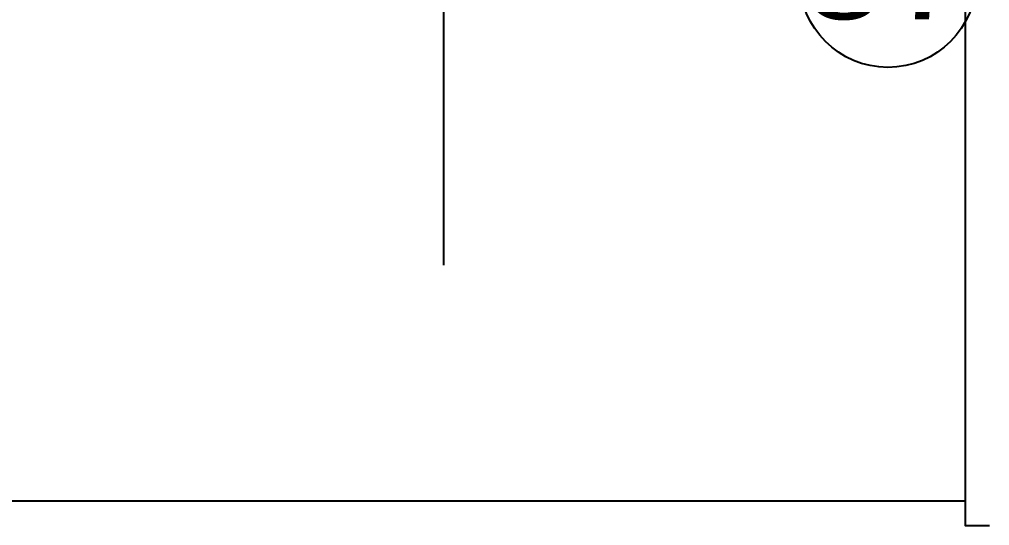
# Model space of a CAD drawing. Header units: millimetres. Extents: x -967 to 876, y -355 to 681.
# Drawn here: x -21.77 to -13.86, y -233.02 to -228.9 of the extents above; entities that cross this region are included whole.
import ezdxf

# ---------------------------------------------------------------- set-up
doc = ezdxf.new("R2010")
doc.units = ezdxf.units.MM
doc.linetypes.add('LÍNEAS_OCULTASX2', pattern=[0.75, 0.5, -0.25])
for name, color, linetype in [('1amobla', 253, 'Continuous'), ('A-columnas', 6, 'Continuous'), ('GG_PISO 1', 251, 'Continuous')]:
    doc.layers.add(name, color=color, linetype=linetype)
doc.layers.add('Muro', color=9, linetype='Continuous', lineweight=40)
doc.styles.add('style2', font='arial.ttf', dxfattribs={"width": 1.5})

# ---------------------------------------------------------------- blocks, each defined once
blk = doc.blocks.new('estructura etapa 3')
at = {"layer": 'GG_PISO 1', "color": 253, "linetype": 'LÍNEAS_OCULTASX2', "ltscale": 5}
blk.add_line((-49.60360165451618, -6655.279212803549), (-49.60360168208456, -6714.839146025753), dxfattribs=at)
at = {"layer": 'GG_PISO 1', "linetype": 'Continuous'}
blk.add_circle((-45.98170003574967, -6711.698833011993), 0.719822294522596, dxfattribs=at)
at = {"layer": 'GG_PISO 1', "style": 'style2', "width": 1.5}
blk.add_text('07', height=0.6030684033583463, rotation=0.02931006920963407, dxfattribs=at).set_placement((-46.69011655102747, -6712.028536729107))
blk = doc.blocks.new('A$C2bc9fe95')
at = {"layer": '1amobla', "color": 7, "linetype": 'Continuous', "ltscale": 0.3, "true_color": 0xffffff}
blk.add_lwpolyline([(0.1999999999998181, 62.45101282107453), (53.24129785261221, 62.45101282107453), (53.24129785261221, 0.2000000000000455), (0.1999999999998181, 0.2000000000000455)], close=True, dxfattribs=at)
at = {"layer": 'A-columnas'}
blk.add_lwpolyline([(53.24129785261221, 0.2000000000000455), (53.24129785261221, 0), (53.44129785261202, 0)], dxfattribs=at)
at = {"layer": 'Muro'}
blk.add_blockref('estructura etapa 3', (98.59489951628757, 6716.148833015373), dxfattribs=at)

msp = doc.modelspace()

# ---------------------------------------------------------------- block references
msp.add_blockref('A$C2bc9fe95', (-67.30614115166433, -233.0222997570961))

doc.saveas('drawing.dxf')
